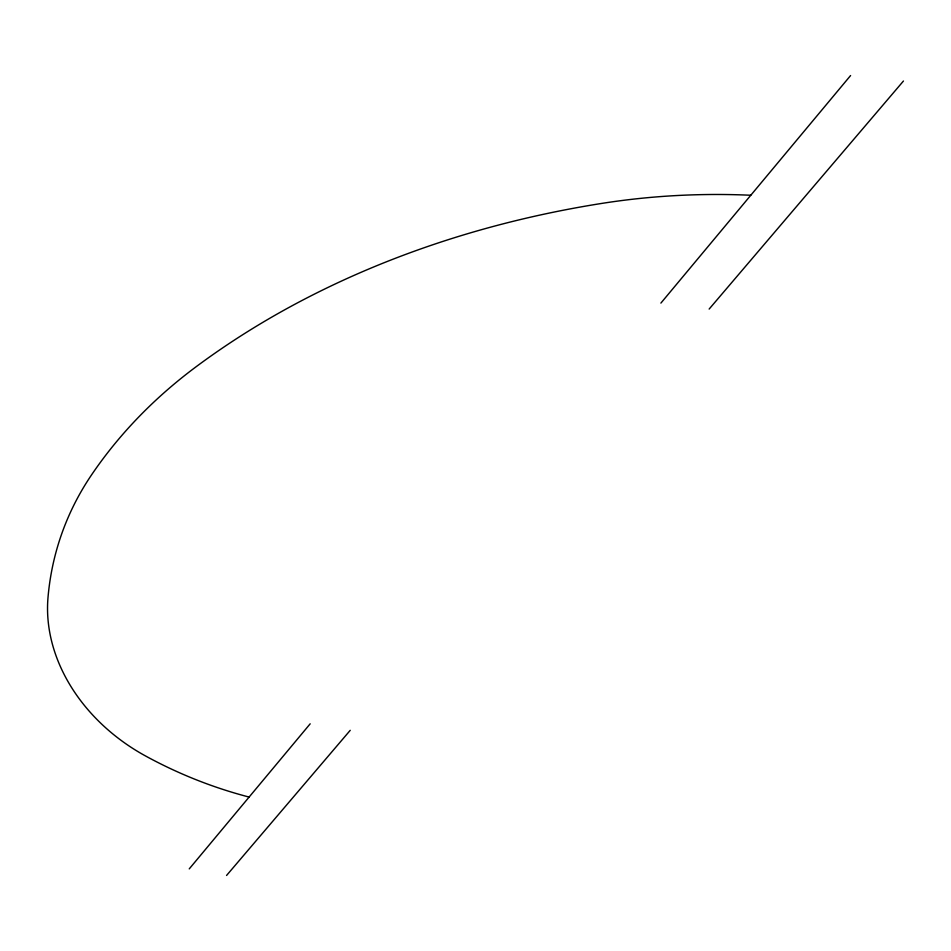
<?xml version="1.0" encoding="UTF-8"?>
<svg xmlns="http://www.w3.org/2000/svg" width="951" height="951" viewBox="0 0 951 951"><rect width="100%" height="100%" fill="white"/><g stroke="black" fill="none" stroke-linecap="round" stroke-linejoin="round"><path stroke-width="1.43" d="M189.249 868.881L310.181 723.818M660.897 303.096L850.586 75.545M226.564 875.455L350.23 730.32M709.149 309.063L903.45 81.025M249.114 797.069A391.848 337.201 25.2 0 1 145.444 755.914A175.792 143.066 25.5 0 1 47.99 597.68A377.048 310.097 18.3 0 1 91.427 475.072A593.876 476.606 11.7 0 1 196.251 366.646A893.31 675.899 7.1 0 1 600.628 203.597A616.521 498.811 7 0 1 750.791 195.252"/></g></svg>
